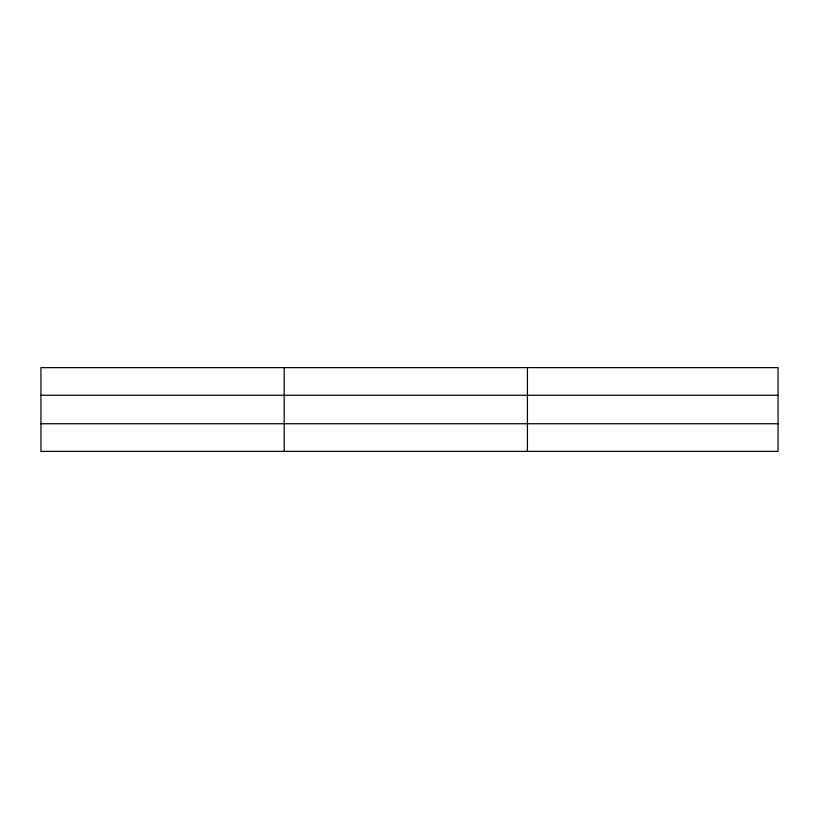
<?xml version="1.0" encoding="UTF-8"?>
<svg xmlns="http://www.w3.org/2000/svg" width="819" height="819" viewBox="0 0 819 819"><rect width="100%" height="100%" fill="white"/><g stroke="black" fill="none" stroke-linecap="round" stroke-linejoin="round"><path stroke-width="1.23" d="M284.193 451.371L284.193 367.629M527.436 451.371L527.436 367.629M778.05 395.26L778.05 367.629L40.95 367.629L40.95 451.371L778.05 451.371L778.05 395.26L40.95 395.26M40.95 423.74L778.05 423.74"/></g></svg>
